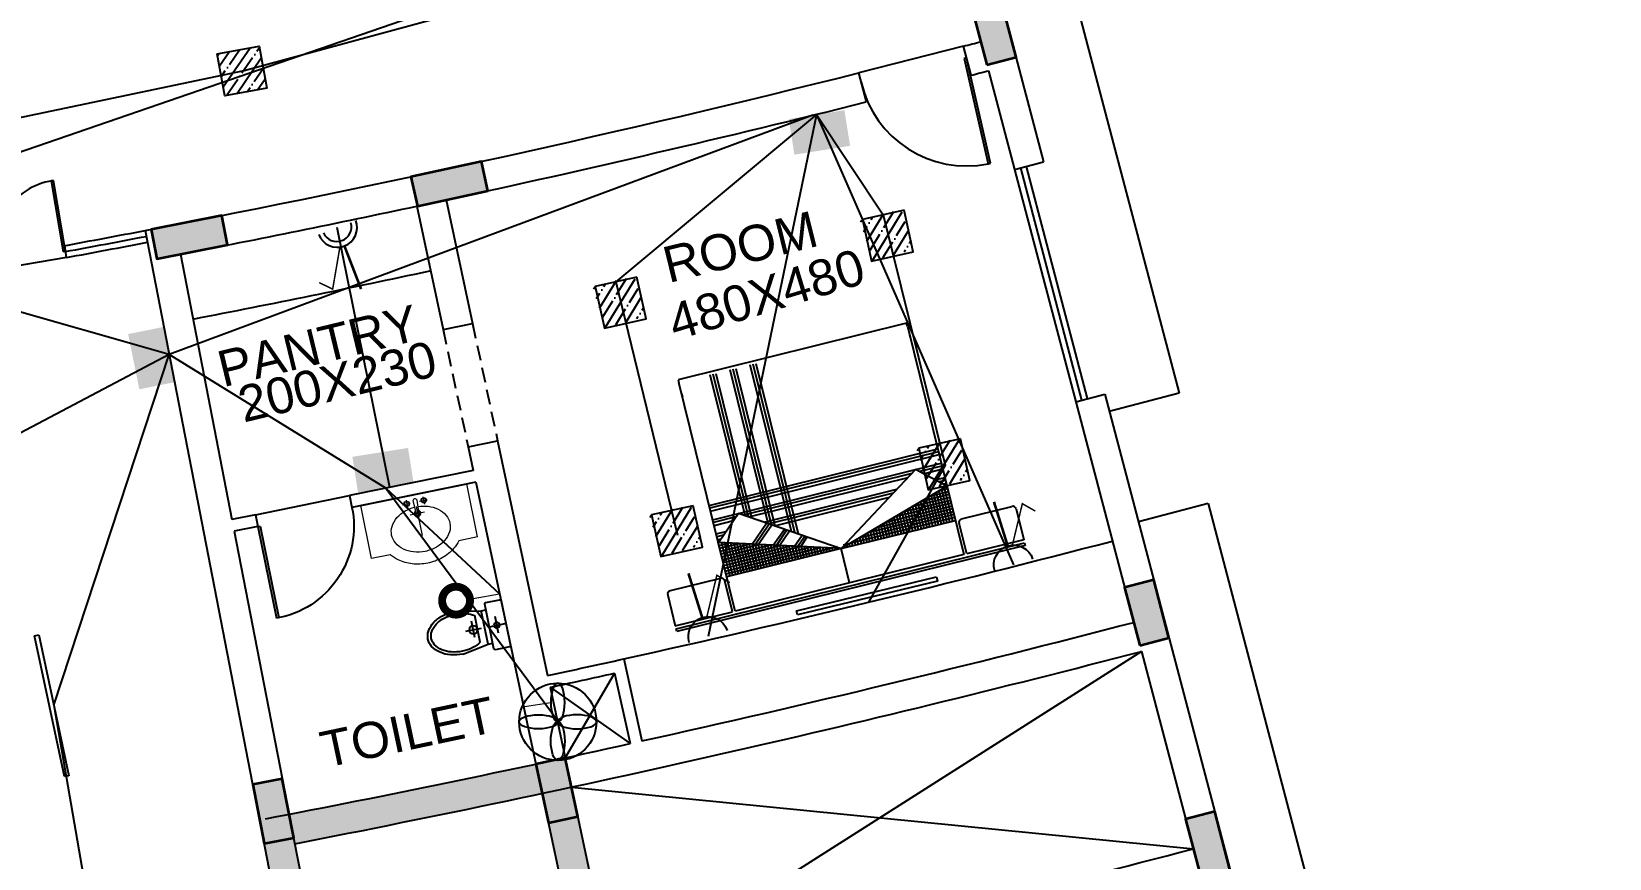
# Model space of a CAD drawing. Header units: inches. Extents: x -221585 to 401252, y -284294 to 332380.
# Drawn here: x 147030 to 148344, y 40194 to 40882 of the extents above; entities that cross this region are included whole.
import ezdxf

# ---------------------------------------------------------------- set-up
doc = ezdxf.new("R2010")
doc.units = ezdxf.units.IN
doc.header["$MEASUREMENT"] = 0
doc.linetypes.add('HIDDEN2', pattern=[0.1875, 0.125, -0.0625])
for name, color, linetype in [('A-FUR', 252, 'Continuous'), ('E-LIGHT', 7, 'Continuous'), ('LINE2', 2, 'Continuous'), ('Power', 7, 'Continuous'), ('UPS', 7, 'Continuous')]:
    doc.layers.add(name, color=color, linetype=linetype)
for name, color, linetype, lineweight in [('column fa 25', 3, 'Continuous', 35), ('FURN', 56, 'Continuous', 0), ('PIE', 7, 'Continuous', 15), ('text', 72, 'HIDDEN2', 5)]:
    doc.layers.add(name, color=color, linetype=linetype, lineweight=lineweight)
doc.styles.add('DIM', font='arial.ttf')

# ---------------------------------------------------------------- blocks, each defined once
blk = doc.blocks.new('RYTRTRTRTRT')
at = {"color": 1}
for p, q in [((42.51784281896418, 61.1534602869689), (42.51784281896418, 61.75346028696891)), ((42.51784281896418, 61.75346028696891), (42.53784281896421, 61.75346028696891)), ((42.53784281896421, 61.75346028696891), (42.53784281896421, 61.1534602869689)), ((43.71784281896418, 61.75346028696891), (43.6978428189642, 61.75346028696891)), ((43.6978428189642, 61.75346028696891), (43.6978428189642, 61.1534602869689)), ((43.71784281896418, 61.1534602869689), (43.71784281896418, 61.75346028696891)), ((42.51784281896418, 61.1534602869689), (42.53784281896421, 61.1534602869689)), ((42.51784281896418, 61.10346028696891), (43.11784281896421, 61.10346028696891)), ((43.71784281896418, 61.10346028696891), (43.11784281896421, 61.10346028696891)), ((43.71784281896418, 61.1534602869689), (43.6978428189642, 61.1534602869689))]:
    blk.add_line(p, q, dxfattribs=at)
for centre, start, end in [((42.5278428189642, 61.16337695363558), 359.037068388323, 90.00000000000027), ((43.70784281896417, 61.16337695363558), 90, 180.9629316116769)]:
    blk.add_arc(centre, 0.5900833333333324, start, end, dxfattribs=at)
blk = doc.blocks.new('TRTH')
at = {"color": 1, "ltscale": 8}
for p, q in [((-589.8393136805753, -68.75925391937484), (-589.8393136805753, -67.97951037179017)), ((-589.8193136805753, -68.75925391937484), (-589.8193136805753, -67.97925391937488)), ((-589.8393136805753, -68.75925391937484), (-589.8193136805753, -68.75925391937484)), ((-589.8393136805753, -68.85925391937485), (-589.0393136805752, -68.85925391937485))]:
    blk.add_line(p, q, dxfattribs=at)
blk.add_arc((-589.8193136805753, -68.75925391937484), 0.7799999999999728, 0, 91.4692835813525, dxfattribs=at)
blk = doc.blocks.new('GA')
at = {"color": 1, "ltscale": 10}
for p, q in [((379732.06944426, 13643.77598030166), (379730.06944426, 13643.77598030166)), ((379730.06944426, 13643.77598030166), (379730.06944426, 13553.77598030166)), ((379732.06944426, 13553.77598030166), (379732.06944426, 13643.77598030166)), ((379730.06944426, 13553.77598030166), (379732.06944426, 13553.77598030166))]:
    blk.add_line(p, q, dxfattribs=at)
blk.add_arc((379730.06944426, 13553.77598030166), 90, 0, 88.72665563859242, dxfattribs=at)
blk = doc.blocks.new('SH')
at = {"color": 1, "ltscale": 10}
blk.add_line((379669.2175580565, 13678.64560491456), (379759.1954507332, 13680.7284103059), dxfattribs=at)
at = {"color": 1}
blk.add_blockref('GA', (-61.02074654633179, 134.8682173910201), dxfattribs=at)
blk = doc.blocks.new('A$C17E836C2')
for p, q in [((2.525000054928018, 2.074999972867189), (0.5250000549280172, 2.074999972867189)), ((0.5250000549280172, 2.074999972867189), (0.5250000549280172, 2.049999972867189)), ((0.5250000549280172, 0.0499999728671892), (0.5250000549280172, 2.049999972867189)), ((0.8000000549280175, 0.8177419083510606), (0.8000000549280175, 2.04999997286719)), ((0.8250000549280168, 0.8016128760929959), (0.8250000549280168, 2.04999997286719)), ((0.8500000549280173, 2.04999997286719), (0.8500000549280173, 0.7854838438349319)), ((0.9750000549280172, 0.7048386825446089), (0.9750000549280172, 2.049999972867189)), ((1.000000054928017, 0.6887096502865448), (1.000000054928017, 2.049999972867189)), ((1.025000054928018, 2.049999972867189), (1.025000054928018, 0.6725806180284799)), ((1.150000054928017, 0.591935456738158), (1.150000054928017, 2.049999972867189)), ((1.175000054928015, 0.5758064244800929), (1.175000054928015, 2.049999972867189)), ((1.200000054928015, 2.049999972867189), (1.200000054928015, 0.559677392222028)), ((2.525000054928018, 2.049999972867189), (2.525000054928018, 2.074999972867189)), ((2.525000054928018, 2.049999972867189), (2.525000054928018, 0.0499999728671892)), ((0.5250000549280172, 1.949999972867189), (0.5250000549280172, 1.924999972867189)), ((2.525000054928018, 1.974999972867188), (2.525000054928018, 1.949999972867189)), ((0.5250000549280172, 0.9749999728671896), (2.525000054928018, 0.9749999728671896)), ((2.525000054928018, 0.9499999728671896), (0.5250000549280172, 0.9499999728671896)), ((0.5250000549280172, 0.9249999728671898), (2.525000054928018, 0.9249999728671898)), ((0.5250000549280172, 0.8499999728671896), (2.525000054928018, 0.8499999728671896)), ((0.5250000549280172, 0.6499999728671897), (0.7500000549280168, 0.8499999728671896)), ((0.7218750549280168, 0.8249999728671895), (0.5250000549280172, 0.8249999728671895)), ((0.7500000549280168, 0.8499999728671896), (1.525000054928015, 0.3499999728671899)), ((2.261250054928018, 0.8249999728671895), (0.7887500549280171, 0.8249999728671895)), ((2.300000054928016, 0.8499999728671896), (1.525000054928018, 0.3499999728671899)), ((2.525000054928018, 0.6499999728671897), (2.300000054928016, 0.8499999728671896)), ((2.525000054928018, 0.8249999728671895), (2.328125054928016, 0.8249999728671895)), ((0.5250000549280172, 0.79999997286719), (0.6937500549280174, 0.79999997286719)), ((0.5250000549280172, 0.79999997286719), (0.6937500549280174, 0.79999997286719)), ((0.5250000549280172, 0.7249999728671899), (0.6093750549280177, 0.7249999728671899)), ((0.5812500549280176, 0.6999999728671904), (0.5250000549280172, 0.6999999728671896)), ((0.5250000549280172, 0.67499997286719), (0.5531250549280174, 0.67499997286719)), ((0.7995934266313185, 0.5676219613561992), (0.9628099179980758, 0.7127032870155398)), ((0.8243518453914511, 0.5601944357281595), (0.9819976925371792, 0.7003240776354736)), ((0.8275000549280163, 0.79999997286719), (2.222500054928016, 0.79999997286719)), ((0.8275000549280163, 0.79999997286719), (2.222500054928016, 0.79999997286719)), ((0.8491102641515855, 0.5527669101001198), (1.001185467076282, 0.6879448682554063)), ((0.9437500549280172, 0.7249999728671899), (2.106250054928015, 0.7249999728671899)), ((2.067500054928015, 0.6999999728671896), (0.9825000549280168, 0.6999999728671896)), ((1.021250054928017, 0.67499997286719), (2.028750054928018, 0.67499997286719)), ((2.356250054928016, 0.79999997286719), (2.525000054928018, 0.79999997286719)), ((2.356250054928016, 0.79999997286719), (2.525000054928018, 0.79999997286719)), ((2.440625054928016, 0.7249999728671899), (2.525000054928018, 0.7249999728671899)), ((2.525000054928018, 0.6999999728671896), (2.468750054928015, 0.6999999728671896)), ((2.496875054928016, 0.67499997286719), (2.525000054928018, 0.67499997286719)), ((1.525000054928018, 0.3499999728671899), (0.5250000549280172, 0.6499999728671897)), ((0.5250000549280172, 0.6249999728671904), (0.6083333882613502, 0.6249999728671904)), ((0.5250000549280172, 0.5999999728671899), (0.6916667215946842, 0.5999999728671899)), ((0.5250000549280172, 0.5749999728671896), (0.7750000549280172, 0.5749999728671896)), ((0.5250000549280172, 0.54999997286719), (0.85833338826135, 0.54999997286719)), ((0.5500000549280168, 0.6424999728671894), (0.5500000549280168, 0.3499999728671899)), ((0.5750000549280171, 0.6349999728671899), (0.5750000549280171, 0.3499999728671899)), ((0.6000000549280174, 0.62749997286719), (0.6000000549280174, 0.3499999728671899)), ((0.6250000549280177, 0.6199999728671896), (0.6250000549280177, 0.3499999728671899)), ((0.6500000549280172, 0.6124999728671892), (0.6500000549280172, 0.3499999728671899)), ((0.6750000549280168, 0.6049999728671898), (0.6750000549280168, 0.3499999728671899)), ((0.7000000549280171, 0.5974999728671895), (0.7000000549280171, 0.3499999728671899)), ((0.7250000549280174, 0.5899999728671901), (0.7250000549280174, 0.3499999728671899)), ((0.7500000549280168, 0.5824999728671898), (0.7500000549280168, 0.3499999728671899)), ((0.7750000549280172, 0.5749999728671896), (0.7750000549280172, 0.3499999728671899)), ((0.8000000549280166, 0.5674999728671895), (0.8000000549280166, 0.3499999728671899)), ((0.8250000549280168, 0.5599999728671899), (0.8250000549280168, 0.3499999728671899)), ((0.8500000549280173, 0.5524999728671895), (0.8500000549280173, 0.3499999728671899)), ((0.8750000549280175, 0.5449999728671902), (0.8750000549280175, 0.3499999728671899)), ((0.9000000549280169, 0.5374999728671899), (0.9000000549280169, 0.3499999728671899)), ((0.972902357952254, 0.5156292819599191), (1.0971243397718, 0.6260488213550719)), ((0.9976607767123876, 0.5082017563318786), (1.116312114310904, 0.6136696119750047)), ((1.022419195472521, 0.500774230703839), (1.135499888850008, 0.6012904025949384)), ((1.146211289273189, 0.4636366025636384), (1.231438761545526, 0.5393943556946043)), ((1.525000054928018, 0.3499999728671899), (2.525000054928018, 0.6499999728671897)), ((2.150000054928018, 0.5374999728671899), (2.150000054928018, 0.3499999728671899)), ((2.175000054928015, 0.5449999728671902), (2.175000054928015, 0.3499999728671899)), ((2.525000054928018, 0.54999997286719), (2.191666721594684, 0.54999997286719)), ((2.200000054928016, 0.5524999728671895), (2.200000054928016, 0.3499999728671899)), ((2.225000054928016, 0.5599999728671899), (2.225000054928016, 0.3499999728671899)), ((2.250000054928016, 0.5674999728671895), (2.250000054928016, 0.3499999728671899)), ((2.525000054928018, 0.5749999728671896), (2.275000054928018, 0.5749999728671896)), ((2.275000054928018, 0.5749999728671896), (2.275000054928018, 0.3499999728671899)), ((2.300000054928016, 0.5824999728671898), (2.300000054928016, 0.3499999728671899)), ((2.325000054928016, 0.5899999728671901), (2.325000054928016, 0.3499999728671899)), ((2.350000054928016, 0.5974999728671895), (2.350000054928016, 0.3499999728671899)), ((2.525000054928018, 0.5999999728671899), (2.35833338826135, 0.5999999728671899)), ((2.375000054928016, 0.6049999728671898), (2.375000054928016, 0.3499999728671899)), ((2.400000054928018, 0.6124999728671892), (2.400000054928018, 0.3499999728671899)), ((2.425000054928016, 0.6199999728671896), (2.425000054928016, 0.3499999728671899)), ((2.525000054928018, 0.6249999728671904), (2.441666721594684, 0.6249999728671904)), ((2.450000054928016, 0.62749997286719), (2.450000054928016, 0.3499999728671899)), ((2.475000054928016, 0.6349999728671899), (2.475000054928016, 0.3499999728671899)), ((2.500000054928016, 0.6424999728671894), (2.500000054928016, 0.3499999728671899)), ((0.5250000549280172, 0.5249999728671897), (0.941666721594684, 0.5249999728671897)), ((0.5250000549280172, 0.4999999728671904), (1.025000054928017, 0.4999999728671904)), ((0.5250000549280172, 0.47499997286719), (1.10833338826135, 0.47499997286719)), ((0.5250000549280172, 0.4499999728671896), (1.191666721594684, 0.4499999728671896)), ((0.5250000549280172, 0.4249999728671902), (1.275000054928018, 0.4249999728671902)), ((0.9250000549280166, 0.5299999728671896), (0.9250000549280166, 0.3499999728671899)), ((0.9500000549280168, 0.5224999728671893), (0.9500000549280168, 0.3499999728671899)), ((0.9750000549280172, 0.5149999728671899), (0.9750000549280172, 0.3499999728671899)), ((1.000000054928017, 0.5074999728671897), (1.000000054928017, 0.3499999728671899)), ((1.025000054928017, 0.4999999728671904), (1.025000054928017, 0.3499999728671899)), ((1.050000054928015, 0.4924999728671901), (1.050000054928015, 0.3499999728671899)), ((1.075000054928015, 0.4849999728671898), (1.075000054928015, 0.3499999728671899)), ((1.100000054928017, 0.4774999728671895), (1.100000054928017, 0.3499999728671899)), ((1.125000054928017, 0.4699999728671901), (1.125000054928017, 0.3499999728671899)), ((1.150000054928017, 0.4624999728671897), (1.150000054928017, 0.3499999728671899)), ((1.170969708033323, 0.4562090769355979), (1.250626536084629, 0.527015146314537)), ((1.175000054928015, 0.4549999728671903), (1.175000054928015, 0.3499999728671899)), ((1.195728126793456, 0.4487815513075583), (1.269814310623732, 0.5146359369344699)), ((1.200000054928015, 0.44749997286719), (1.200000054928015, 0.3499999728671899)), ((1.225000054928017, 0.4399999728671899), (1.225000054928017, 0.3499999728671899)), ((1.250000054928017, 0.4324999728671896), (1.250000054928017, 0.3499999728671899)), ((1.275000054928018, 0.4249999728671902), (1.275000054928018, 0.3499999728671899)), ((1.300000054928015, 0.4174999728671899), (1.300000054928015, 0.3499999728671899)), ((1.325000054928015, 0.4099999728671905), (1.325000054928015, 0.3499999728671899)), ((1.350000054928016, 0.4024999728671901), (1.350000054928016, 0.3499999728671899)), ((1.700000054928015, 0.4024999728671901), (1.700000054928015, 0.3499999728671899)), ((1.725000054928016, 0.4099999728671905), (1.725000054928016, 0.3499999728671899)), ((1.750000054928016, 0.4174999728671899), (1.750000054928016, 0.3499999728671899)), ((2.525000054928018, 0.4249999728671902), (1.775000054928015, 0.4249999728671902)), ((1.775000054928015, 0.4249999728671902), (1.775000054928018, 0.3499999728671899)), ((1.800000054928015, 0.4324999728671896), (1.800000054928015, 0.3499999728671899)), ((1.825000054928015, 0.4399999728671899), (1.825000054928015, 0.3499999728671899)), ((1.850000054928016, 0.44749997286719), (1.850000054928016, 0.3499999728671899)), ((2.525000054928018, 0.4499999728671896), (1.85833338826135, 0.4499999728671896)), ((1.875000054928016, 0.4549999728671903), (1.875000054928016, 0.3499999728671899)), ((1.900000054928018, 0.4624999728671897), (1.900000054928018, 0.3499999728671899)), ((1.925000054928015, 0.4699999728671901), (1.925000054928015, 0.3499999728671899)), ((2.525000054928018, 0.47499997286719), (1.941666721594684, 0.47499997286719)), ((1.950000054928015, 0.4774999728671895), (1.950000054928015, 0.3499999728671899)), ((1.975000054928016, 0.4849999728671898), (1.975000054928016, 0.3499999728671899)), ((2.000000054928016, 0.4924999728671901), (2.000000054928016, 0.3499999728671899)), ((2.525000054928018, 0.4999999728671904), (2.025000054928018, 0.4999999728671904)), ((2.025000054928018, 0.4999999728671904), (2.025000054928018, 0.3499999728671899)), ((2.050000054928015, 0.5074999728671897), (2.050000054928015, 0.3499999728671899)), ((2.075000054928015, 0.5149999728671899), (2.075000054928015, 0.3499999728671899)), ((2.100000054928016, 0.5224999728671893), (2.100000054928016, 0.3499999728671899)), ((2.525000054928018, 0.5249999728671897), (2.10833338826135, 0.5249999728671897)), ((2.125000054928016, 0.5299999728671896), (2.125000054928016, 0.3499999728671899)), ((5.49280177e-08, 0.3199999728671905), (5.49280177e-08, 0.0499999728671892)), ((0.4700000549280176, 0.3499999728671899), (0.0300000549280171, 0.3499999728671899)), ((0.5000000549280177, 0.0499999728671892), (0.5000000549280177, 0.3199999728671905)), ((0.5250000549280172, 0.3999999728671897), (1.35833338826135, 0.3999999728671897)), ((0.5250000549280172, 0.3749999728671902), (1.500000054928016, 0.3749999728671902)), ((1.525000054928015, 0.3499999728671899), (0.5250000549280172, 0.3499999728671899)), ((1.375000054928017, 0.3949999728671898), (1.375000054928017, 0.3499999728671899)), ((1.400000054928015, 0.3874999728671895), (1.400000054928015, 0.3499999728671899)), ((1.425000054928015, 0.3799999728671901), (1.425000054928015, 0.3499999728671899)), ((1.450000054928015, 0.3724999728671898), (1.450000054928015, 0.3499999728671899)), ((1.49282915191506, 0.3596512437710766), (1.500067605092975, 0.3660854243736678)), ((1.517587570675194, 0.352223718143037), (1.519255379632078, 0.3537062149936005)), ((1.525000054928018, 0.3499999728671899), (2.525000054928018, 0.3499999728671899)), ((1.525000054928018, 0.0499999728671892), (1.525000054928018, 0.3499999728671899)), ((2.525000054928018, 0.3749999728671902), (1.550000054928015, 0.3749999728671902)), ((1.600000054928016, 0.3724999728671898), (1.600000054928016, 0.3499999728671899)), ((1.625000054928016, 0.3799999728671901), (1.625000054928016, 0.3499999728671899)), ((1.650000054928018, 0.3874999728671895), (1.650000054928018, 0.3499999728671899)), ((1.675000054928015, 0.3949999728671898), (1.675000054928015, 0.3499999728671899)), ((2.525000054928018, 0.3999999728671897), (1.691666721594684, 0.3999999728671897)), ((2.550000054928016, 0.0499999728671892), (2.550000054928016, 0.3199999728671905)), ((2.580000054928015, 0.3499999728671899), (3.020000054928017, 0.3499999728671899)), ((3.050000054928016, 0.3199999728671905), (3.050000054928016, 0.0499999728671892)), ((5.49280177e-08, 0.0499999728671892), (0.5000000549280177, 0.0499999728671892)), ((5.49280177e-08, 0.0249999728671897), (3.050000054928016, 0.0249999728671897)), ((5.49280177e-08, -2.71328098e-08), (5.49280177e-08, 0.0249999728671897)), ((2.525000054928018, 0.0499999728671892), (0.5250000549280172, 0.0499999728671892)), ((3.050000054928016, 0.0499999728671892), (2.550000054928016, 0.0499999728671892)), ((3.050000054928016, 0.0249999728671897), (3.050000054928016, -2.71328098e-08)), ((3.050000054928016, -2.71328098e-08), (5.49280177e-08, -2.71328098e-08))]:
    blk.add_line(p, q)
for centre, start, end in [((0.0300000549280171, 0.3199999728671905), 90, 180), ((0.4700000549280176, 0.3199999728671905), 0, 90), ((2.580000054928016, 0.3199999728671905), 90.00000000000004, 180), ((3.020000054928017, 0.3199999728671905), 0, 90)]:
    blk.add_arc(centre, 0.03, start, end)
blk = doc.blocks.new('WC-B1')
at = {"layer": 'LINE2', "color": 0, "ltscale": 0.02}
for p, q in [((-0.397079491263753, 0.1794410837325699), (-0.1750834904582916, 0.1402971991813899)), ((-0.1750834904582916, 0.1402971991813899), (-0.1750834904582916, -0.1446811680377493)), ((-0.1347205864226453, 0.1889725357505369), (-0.1347205864226453, -0.1933565046068963)), ((-0.0048347118869287, 0.1996225357505352), (-0.1240705864227038, 0.1996225357505352)), ((0.0058152881130127, -0.1933565046069816), (0.0058152881130127, 0.1889725357505369)), ((-0.2356278465121022, 0.1118069695489794), (-0.2356278465121022, -0.1161909384053672)), ((-0.397079491263753, -0.1838250525892135), (-0.1750834904582916, -0.1446811680377493)), ((-0.1240705864227038, -0.2040065046068946), (-0.0048347118869287, -0.2040065046069799))]:
    blk.add_line(p, q, dxfattribs=at)
at = {"layer": 'LINE2', "color": 0}
for p, q in [((-0.1750834904582916, 0.1402971991813899), (-0.1347205864226453, 0.1402971991813899)), ((-0.2713942318347335, 0.0648533599364214), (-0.2713942318347335, -0.0755935752061987)), ((-0.1345353762458217, 0), (0, 0)), ((-0.0708810312456763, 0.0670453443646295), (-0.0708810312456763, -0.0734015907779622)), ((-0.335048576834879, -0.0021919844282081), (-0.2005132005890573, -0.0021919844282081)), ((-0.1750834904582916, -0.1446811680377493), (-0.1347205864226453, -0.1446811680377493))]:
    blk.add_line(p, q, dxfattribs=at)
at = {"layer": 'LINE2', "color": 0, "ltscale": 0.02}
blk.add_lwpolyline([(-0.3970794626550287, -0.1596073101674733, 0.0680142051726916), (-0.303989464682104, -0.14688557584509, 0.0753354550649287), (-0.2356278465121022, -0.1161909384053672, 0.1070858103720324)], format="xyb", dxfattribs=at)
at = {"layer": 'LINE2', "color": 0}
blk.add_circle((-0.2713942318347335, -0.0021919844282081), 0.0342181163962987, dxfattribs=at)
at = {"layer": 'LINE2', "color": 0, "ltscale": 0.02}
blk.add_circle((-0.0708810312456763, 0), 0.0239466213862701, dxfattribs=at)
for centre, radius, start, end in [((-0.4247331676554041, -0.1017809503930493), 0.2773353267845238, 106.0009450080911, 124.6951535312713), ((-0.4230685023067054, -0.0984155860979854), 0.2500872498398755, 105.5637382143799, 123.9174305369876), ((-0.3970794626552561, -0.1982148776830002), 0.3776559614155782, 89.99999999996746, 106.0009450080231), ((-0.3970794626552561, -0.191725825483104), 0.3469491667941817, 89.99999999996746, 105.5637382143258), ((-0.397079462654915, -0.191725825483104), 0.346949166794183, 74.43626178567415, 90.00000000003256), ((-0.371090423003352, -0.0984155860979854), 0.2500872498398363, 57.20319978272723, 74.43626178564061), ((-0.1240705864227038, 0.1889725357505369), 0.01065, 90, 179.9999999999788), ((-0.0048347118869287, 0.1889725357505369), 0.01065, 0, 90), ((-0.5314355851180608, -0.0021919844282934), 0.1280027537695292, 149.1075591623081, 180), ((-0.466981702558428, -0.040755288867075), 0.2031122167303641, 124.6951535311918, 149.1075591622598), ((-0.5231637811583596, -0.0021919844282934), 0.1080205249040812, 148.3665189498175, 180), ((-0.4627438062439069, -0.0394112879350246), 0.1789842474825947, 123.9174305369785, 148.3665189498292), ((-0.5314355851180608, -0.0021919844282934), 0.1280027537695369, 180, 210.8924408376919), ((-0.466981702558428, 0.0363713200109146), 0.2031122167303424, 210.8924408377402, 235.3048464688081), ((-0.5231637811583596, -0.0021919844282934), 0.1080205249040989, 180, 211.6334810501825), ((-0.4627438062439069, 0.0350273190788926), 0.1789842474826144, 211.6334810501708, 236.0825694630214), ((-0.4247331676554041, 0.0973969815366616), 0.2773353267845231, 235.3048464687287, 253.9990549919088), ((-0.4230685023067054, 0.094031617241825), 0.2500872498398702, 236.0825694630124, 254.43626178562), ((-0.3970794626552561, 0.1938309088263565), 0.3776559614155729, 253.9990549919769, 270.0000000000326), ((-0.3970794626552561, 0.1873418566264604), 0.346949166794183, 254.4362617856742, 270.0000000000326), ((-0.1240705864227038, -0.1933565046068963), 0.01065, 179.9999999999804, 269.9999999999609), ((-0.0048347118869287, -0.1933565046069816), 0.01065, 269.9999999999739, 0)]:
    blk.add_arc(centre, radius, start, end, dxfattribs=at)
blk = doc.blocks.new('RHTHJTR')
at = {"layer": 'FURN'}
for p, q in [((153291.9291068509, 120162.5852409964), (153291.9291068509, 120207.5852377284)), ((153326.1938413029, 120201.2514890602), (153332.4938408456, 120201.2514890602)), ((153329.7291040985, 120204.4852379534), (153329.7291040985, 120198.1852384108)), ((153340.6281891238, 120201.2514890602), (153346.9281886663, 120201.2514890602)), ((153344.1291030526, 120204.4852379534), (153344.1291030526, 120198.1852384108)), ((153381.9291003073, 120162.5852409964), (153381.9291003073, 120207.5852377284)), ((153330.6291040333, 120191.8852388683), (153342.7791031505, 120191.8852388683)), ((153336.9291035757, 120197.7352384438), (153336.9291035757, 120172.9852402411)), ((153307.8117605706, 120162.5852409964), (153291.929106844, 120162.5852409964)), ((153381.9291003073, 120162.5852409964), (153366.0464465806, 120162.5852409964))]:
    blk.add_line(p, q, dxfattribs=at)
blk.add_lwpolyline([(153335.1244469831, 120202.755881317), (153335.5866628279, 120192.6953357498, 0.8993600647135428), (153338.271544357, 120192.6953357616), (153338.7337601678, 120202.7558813183, 0.708919732404312)], format="xyb", close=True, dxfattribs=at)
for points in [[(153338.5012069977, 120197.2469652158, -0.0645067260008683), (153346.6722356292, 120195.7810477727, -0.0866712024776785), (153354.4299951393, 120191.7495570434, -0.1057965826767329), (153359.9141081587, 120185.3409225656, -0.1248951338039246), (153361.6791017779, 120178.385239849, -0.1248951338039243), (153359.9141081587, 120171.4295571322, -0.1057965826767333), (153354.4299951393, 120165.0209226552, -0.0866712024776783), (153346.6722356292, 120160.9894319255, -0.0767377976404223), (153336.9291035757, 120159.4852412215, -0.0767377976404222), (153327.1859715218, 120160.9894319255, -0.0866712024776778), (153319.4282120122, 120165.0209226552, -0.1057965826767331), (153313.9440989928, 120171.4295571322, -0.1248951338039243), (153312.1791053733, 120178.385239849, -0.1248951338039243), (153313.9440989928, 120185.3409225656, -0.1057965826767327), (153319.4282120122, 120191.7495570434, -0.0866712024776784), (153327.1859715218, 120195.7810477727, -0.0645067261288001), (153335.3570001698, 120197.2469652158, -0.0767377976404224)], [(153366.0464465806, 120162.5852409964, -0.0651083060522024), (153360.4991307318, 120157.0732450929, -0.0866712024775486), (153349.6880489549, 120151.4550281446, -0.0767377976403452), (153336.9291035757, 120149.4852419468, -0.0767377976404309), (153324.1701581964, 120151.4550281446, -0.0866712024779194), (153313.3590764195, 120157.0732450929, -0.0651083060522094), (153307.8117605706, 120162.5852409964, -0.0651083060522094)]]:
    blk.add_lwpolyline(points, format="xyb", dxfattribs=at)
for centre, radius in [((153329.7291040985, 120201.335238182), 2.249999836593633), ((153329.7291040985, 120201.335238182), 1.799999869274907), ((153344.1291030526, 120201.335238182), 2.249999836593633), ((153344.1291030526, 120201.335238182), 1.799999869274907)]:
    blk.add_circle(centre, radius, dxfattribs=at)
for radius, start, end in [(2.69999980391236, 121.8659284396008, 58.13407090692311), (1.799999869274907, 139.2152139292716, 40.78478462461086)]:
    blk.add_arc((153336.9291035757, 120191.8852388683), radius, start, end, dxfattribs=at)
blk = doc.blocks.new('FGR')
at = {"color": 4, "ltscale": 10}
blk.add_line((153291.9291068509, 120207.5852377284), (153381.9291003073, 120207.5852377284), dxfattribs=at)
at = {"color": 4}
blk.add_blockref('RHTHJTR', (0, 0), dxfattribs=at)
blk = doc.blocks.new('ddfe')
at = {"layer": 'column fa 25', "ltscale": 10}
h = blk.add_hatch(color=3, dxfattribs=at)
h.set_gradient(color1=(141, 141, 141), color2=(145, 145, 145), one_color=1, tint=0.5699999928474426, name='CYLINDER')
h.paths.add_polyline_path([(177039.0371168449, 119902.3598854549), (177064.0371168449, 119902.3598854549), (177064.0371168449, 119962.3598854549), (177039.0371168449, 119962.3598854549)])
at = {"layer": 'column fa 25', "color": 2, "ltscale": 10}
blk.add_lwpolyline([(177039.0371168449, 119902.3598854549), (177064.0371168449, 119902.3598854549), (177064.0371168449, 119962.3598854549), (177039.0371168449, 119962.3598854549)], close=True, dxfattribs=at)
blk = doc.blocks.new('ad')
at = {"layer": 'column fa 25', "ltscale": 10}
h = blk.add_hatch(color=3, dxfattribs=at)
h.set_gradient(color1=(141, 141, 141), color2=(145, 145, 145), one_color=1, tint=0.5699999928474426, name='CYLINDER')
h.paths.add_polyline_path([(177442.8026615202, 119905.9636786617), (177467.8026615202, 119905.9636786617), (177467.8026615202, 119955.9636786617), (177442.8026615202, 119955.9636786617)])
blk.add_lwpolyline([(177442.8026615202, 119905.9636786617), (177467.8026615202, 119905.9636786617), (177467.8026615202, 119955.9636786617), (177442.8026615202, 119955.9636786617)], close=True, dxfattribs=at)
blk = doc.blocks.new('ups 6A')
at = {"layer": 'E-LIGHT', "color": 4}
for points, const_width in [([(5905666.90733631, -1658491.29132338), (5905670.432272505, -1658287.273733335)], 11.6598879432769), ([(5905691.572916924, -1658285.996564608), (5905784.783065259, -1658448.193089021), (5905830.504911125, -1658400.793303147)], 6.642188769785338)]:
    blk.add_lwpolyline(points, dxfattribs=dict(at, const_width=const_width))
blk.add_arc((5905671.942959446, -1658199.837623316), 87.44915957457678, 179.0101643971296, 359.0101643971296, dxfattribs=at)
blk = doc.blocks.new('16A')
at = {"layer": 'E-LIGHT', "color": 1}
for points, const_width in [([(5916857.366714802, -1642747.975338838), (5916860.891650997, -1642951.992928883)], 11.65988794327691), ([(5916882.032295416, -1642953.270097609), (5916975.242443752, -1642791.073573196), (5917020.964289616, -1642838.47335907)], 6.642188769785341)]:
    blk.add_lwpolyline(points, dxfattribs=dict(at, const_width=const_width))
for centre, radius, start, end in [((5916862.402337939, -1643039.429038902), 87.44915957457684, 0.9898356028704102, 180.9898356028704), ((5916863.32023774, -1643042.72878111), 64.56889370226126, 4.272535480229126, 175.7578829961993)]:
    blk.add_arc(centre, radius, start, end, dxfattribs=at)

msp = doc.modelspace()

# ---------------------------------------------------------------- hatches: boundary and pattern name
at = {"ltscale": 10}
h = msp.add_hatch(dxfattribs=at)
h.set_pattern_fill('ANSI35', color=1, scale=50, angle=10.47613211229645)
h.set_pattern_definition([(55.47613211229646, (27714.25708831348, -166393.6026606805), (-10.29862709311116, 7.084368708433852), []), (55.47613211229646, (27722.94858619966, -166391.9955314909), (-10.29862709311116, 7.084368708433852), [15.62499999999999, -3.124999999999997, 0, -3.124999999999997])])
h.paths.add_polyline_path([(147226.2673003984, 40835.00792885632), (147219.8124805216, 40869.91617000877), (147184.9042393691, 40863.46135013193), (147191.3590592459, 40828.55310897947)])
h = msp.add_hatch(dxfattribs=at)
h.set_pattern_fill('ANSI35', color=1, scale=49.99999999999999, angle=13.47183728243381)
h.set_pattern_definition([(58.47183728243382, (38146.64451197539, -172812.4245982934), (-10.6547904565263, 6.536470020394503), []), (58.47183728243382, (38155.24014219942, -172810.3654380788), (-10.6547904565263, 6.536470020394503), [15.625, -3.125, 0, -3.125])])
h.paths.add_polyline_path([(147730.8505082231, 40690.65718439336), (147720.445904814, 40724.59822485911), (147754.3869452797, 40735.00282826827), (147764.7915486889, 40701.06178780254)])
h = msp.add_hatch(dxfattribs=at)
h.set_pattern_fill('ANSI35', color=1, scale=49.99999999999999, angle=13.47183728243381)
h.set_pattern_definition([(58.47183728243382, (37924.14671355467, -172868.1003751527), (-10.6547904565263, 6.536470020394503), []), (58.47183728243382, (37932.7423437787, -172866.041214938), (-10.6547904565263, 6.536470020394503), [15.625, -3.125, 0, -3.125])])
h.paths.add_polyline_path([(147508.3527098024, 40634.98140753408), (147497.9481063933, 40668.92244799983), (147531.889146859, 40679.32705140899), (147542.2937502682, 40645.38601094326)])
h = msp.add_hatch(dxfattribs=at)
h.set_pattern_fill('ANSI35', color=1, scale=49.99999999999999, angle=13.47183728243381)
h.set_pattern_definition([(58.47183728243382, (38193.65303359744, -173002.7038638358), (-10.6547904565263, 6.536470020394503), []), (58.47183728243382, (38202.24866382147, -173000.6447036212), (-10.6547904565263, 6.536470020394503), [15.625, -3.125, 0, -3.125])])
h.paths.add_polyline_path([(147777.8590298452, 40500.37791885096), (147767.454426436, 40534.31895931671), (147801.3954669017, 40544.72356272587), (147811.8000703109, 40510.78252226015)])
h = msp.add_hatch(dxfattribs=at)
h.set_pattern_fill('ANSI35', color=1, scale=49.99999999999999, angle=13.47183728243381)
h.set_pattern_definition([(58.47183728243382, (37971.15523517672, -173058.3796406951), (-10.6547904565263, 6.536470020394503), []), (58.47183728243382, (37979.75086540075, -173056.3204804804), (-10.6547904565263, 6.536470020394503), [15.625, -3.125, 0, -3.125])])
h.paths.add_polyline_path([(147555.3612314244, 40444.70214199168), (147544.9566280153, 40478.64318245743), (147578.897668481, 40489.04778586659), (147589.3022718902, 40455.10674540087)])
h = msp.add_hatch(color=4, dxfattribs=at)
h.dxf.hatch_style = 1
edge = h.paths.add_edge_path()
edge.add_arc((145032.0849758849, 51627.1365940416), 11609.56133495549, 280.8636872177116, 282.1450745336707, ccw=False)
edge.add_line((147220.1745445944, 40225.63763866745), (147231.5956496785, 40166.73458645766))
edge.add_arc((141853.4819936999, 68074.48168556427), 28421.23246174097, 280.9077770543814, 280.9581758149061)
edge.add_line((147256.1418986729, 40171.47610201623), (147249.4795977384, 40205.83616235171))
edge.add_arc((145086.829988477, 51358.16153155055), 11360.07986208351, 280.97453807958, 282.0342236718171)
edge.add_line((147455.3602527207, 40247.73944864672), (147490.8081643585, 40081.47626703238))
edge.add_arc((145100.9940750038, 51288.57028379981), 11459.06486945344, 280.97135196870903, 282.0375255584031, ccw=False)
edge.add_line((147281.862165046, 40038.94886545074), (147275.1770442005, 40073.30450105781))
edge.add_arc((128794.216696017, 135583.3028370762), 97281.57933307505, 280.9365473623659, 280.95126063165924, ccw=False)
edge.add_line((147250.6499457741, 40068.56183216837), (147262.0710503673, 40009.65878249108))
edge.add_arc((145054.8629533515, 51514.20129297063), 11714.36152587767, 280.8605322741855, 282.1503137187394)
edge.add_line((147520.4679431913, 40062.25569438172), (147474.5941045954, 40277.42014180112))

# ---------------------------------------------------------------- linework, layer by layer
at = {"color": 4, "ltscale": 8}
for p, q in [((147763.4393264794, 41189.46016023011, 0.4210862541116874), (147872.940201604, 40773.68891979661, 0.4210862541116874)), ((147739.2637141322, 41183.09307551797, 0.4210862541116874), (147820.7493085819, 40873.69493926456, 0.4210862541116874)), ((147827.1051042457, 40849.52950467129, -75.9245503315066), (147848.7645892573, 40767.32183508459, 0.4210862541116874)), ((147899.7012669505, 40573.91693632148, 0.4210862541116874), (147948.0912100463, 40390.18190550565, 0.4210862541116874)), ((147923.876879297, 40580.28402103329, 0.4210862541116874), (148344.109049236, 38984.67622002942, 0.4210862541116874)), ((147954.4451385401, 40366.0130530654), (147997.7517573744, 40201.62119554181, 0.4090324259319432))]:
    msp.add_line(p, q, dxfattribs=at)
at = {"color": 42}
for p, q in [((146824.6498721338, 40714.50042403759, -0.0007142771313617429), (147771.6739926792, 41040.55653915822)), ((147683.9548828707, 40812.9463136885), (147593.6793866321, 40378.44450179767)), ((147683.9548828707, 40812.9463136885), (147848.0440606828, 40438.00707196887))]:
    msp.add_line(p, q, dxfattribs=at)
at = {"color": 20, "ltscale": 10}
for p, q in [((147883.8448894384, 40967.8540285909, 0.4210862541116874), (147985.7182448244, 40581.0442310645, 0.4210862541116874)), ((147985.7182448244, 40581.0442310645, 0.4210862541116874), (147927.6967751954, 40565.7632277566, 0.4210862541116874)), ((148009.9039609529, 40489.21185818131, 0.4210862541116874), (147951.882491324, 40473.93085487338, 0.4210862541116874)), ((148009.9039609529, 40489.21185818131, 0.4210862541116874), (148111.7773163388, 40102.40206065489, 0.4210862541116874))]:
    msp.add_line(p, q, dxfattribs=at)
at = {"color": 6}
for p, q in [((147207.2232455849, 40849.77578883409), (147451.0898221028, 40915.97630237509)), ((146949.0236177258, 40795.37597418437), (147207.2232455849, 40849.77578883409)), ((147739.420457517, 40729.43249667366), (147790.9264119765, 40520.94869740808, 0.8421725082233245)), ((147516.9226590962, 40673.75671981438), (147568.1863668008, 40462.89986208596)), ((147790.9264119765, 40520.94869740808, 0.8421725082233245), (147727.3011800491, 40406.92520522623)), ((147325.3157662587, 40502.04628967306, -0.4383880367978559), (147419.9467313779, 40413.84132684396)), ((147325.3157662587, 40502.04628967306, -0.4383880367978405), (147467.9390394541, 40308.88494514595)), ((147048.9216827608, 40321.12764985523, -0.42108625411155), (147114.8284909949, 39941.35846203054, -0.42108625411155))]:
    msp.add_line(p, q, dxfattribs=at)
at = {"color": 4, "ltscale": 10}
for p, q in [((147812.5753380856, 40845.74688688538, -75.9245503315066), (147806.2632239785, 40869.9369356542)), ((147725.3749233123, 40823.51090623881), (147719.0520579536, 40847.69945653141)), ((147848.7645892575, 40767.32183508473, 0.4210862541116874), (147872.9402016043, 40773.68891979658, 0.4210862541116874)), ((147375.5574267945, 40741.98130288546), (147397.481936653, 40639.10334748501)), ((147351.1016886249, 40736.74880623887), (147372.9929081589, 40634.07128222549)), ((147124.9986612218, 40716.49644664646), (147231.5937660015, 40166.74430130739)), ((147154.3038701012, 40696.69416714401), (147197.1328649661, 40475.80849084293)), ((147372.9929081587, 40634.07128222549), (147397.481936653, 40639.10334748501)), ((147899.7012669505, 40573.91693632148, 0.4210862541116874), (147923.876879297, 40580.28402103327, 0.4210862541116874)), ((147393.8455081081, 40536.26524979679), (147418.3344450886, 40541.29774437958, 0.002096216544461645)), ((147393.8455081081, 40536.26524979679), (147398.0160280979, 40516.70404331101)), ((147418.3344450887, 40541.29774437961), (147459.9978826462, 40345.88155959919)), ((147398.1064184926, 40516.72244487872), (147295.1271637503, 40495.75805219501)), ((147400.101288093, 40506.92344006809), (147297.0307608751, 40485.9404662438)), ((147400.1012880928, 40506.92344006809), (147450.1473245139, 40272.18991652591)), ((147295.1271637503, 40495.75805219501), (147297.030760875, 40485.9404662438)), ((147216.7317247229, 40479.79840311329), (147197.0415924902, 40475.7899097022)), ((147216.7317247229, 40479.79840311329), (147218.6353218476, 40469.98081716211)), ((147218.6353218476, 40469.98081716211), (147199.0364620907, 40465.9909048916)), ((147199.0364620907, 40465.9909048916), (147244.7208113566, 40230.3790625913)), ((147515.8184738324, 40347.8306423038), (147528.7465287436, 40289.2399826709)), ((147523.427949339, 40359.75477255191), (147538.5116386824, 40291.39465848941)), ((147462.0830572279, 40336.10135697451), (147520.4679431913, 40062.2556943816)), ((147454.3176670794, 40252.6295422226), (147491.8507501694, 40076.58617349272)), ((147248.527840462, 40210.74474239961), (147256.1418986729, 40171.47610201623))]:
    msp.add_line(p, q, dxfattribs=at)
at = {"color": 144}
for p, q in [((147680.8286277905, 40812.44983964527), (147144.8375871303, 40613.18335019032)), ((147144.8375871303, 40613.18335019032), (146824.0734647472, 40704.75456945516, -0.0007272170771794133)), ((147325.3157662587, 40502.04628967306, -0.4383880367978331), (147144.8375871303, 40613.18335019032))]:
    msp.add_line(p, q, dxfattribs=at)
at = {"color": 1}
for p, q in [((147683.9548828707, 40812.9463136885), (147516.9226590962, 40673.75671981438)), ((147683.9548828707, 40812.9463136885), (147739.420457517, 40729.43249667366)), ((147144.8375871303, 40613.18335019032), (146969.5828222048, 40520.6779198471, -2.209554468546493)), ((147048.9216827608, 40321.12764985515, -0.4210862541108706), (147144.8375871303, 40613.18335019032))]:
    msp.add_line(p, q, dxfattribs=at)
at = {"color": 5, "ltscale": 10}
for p, q in [((147848.7645892575, 40767.3218350847, 0.4210862541116874), (147899.7012669502, 40573.91693632139, 0.4210862541116874)), ((147853.5997117266, 40768.59525202701, 0.4210862541116874), (147904.5363894193, 40575.19035326369, 0.4210862541116874)), ((147858.4348341957, 40769.86866896931, 0.4210862541116874), (147909.3715118883, 40576.46377020603, 0.4210862541116874)), ((147057.6409127979, 40703.82904424571, -0.0003636085385553638), (147059.2261540563, 40693.95437697781, -0.0003636085385553638))]:
    msp.add_line(p, q, dxfattribs=at)
at = {"color": 3}
msp.add_line((147328.4981499525, 40502.55167738426, -0.4383880367978559), (147284.8732888787, 40718.95151420828, 0.4210862541115737), dxfattribs=at)
at = {"color": 2, "linetype": 'HIDDEN2', "ltscale": 100}
for p, q in [((147397.4836193447, 40639.095455161), (147418.3344450886, 40541.29774437958, 0.002096216544461645)), ((147372.9946823642, 40634.0629605781), (147393.8455081081, 40536.26524979679, 0.002096216544461645))]:
    msp.add_line(p, q, dxfattribs=at)
at = {"color": 5}
for p, q in [((147667.2982434242, 40399.91229352848), (147783.8168651498, 40428.18180780767)), ((147783.8168651498, 40428.18180780767), (147784.6832542096, 40424.61080697143)), ((147784.6832542096, 40424.61080697143), (147668.164632484, 40396.34129269223)), ((147668.164632484, 40396.34129269223), (147667.2982434242, 40399.91229352848)), ((147032.7795293325, 40378.97980816657, -0.42108625411155), (147036.3727210983, 40379.74899599126, -0.42108625411155)), ((147057.8774526574, 40261.73711589448, -0.42108625411155), (147032.7795293325, 40378.97980816657, -0.42108625411155)), ((147036.3727210983, 40379.74899599126, -0.42108625411155), (147061.4706444232, 40262.50630371919, -0.42108625411155)), ((147061.4706444232, 40262.50630371919, -0.42108625411155), (147057.8774526574, 40261.73711589448, -0.42108625411155))]:
    msp.add_line(p, q, dxfattribs=at)
at = {"color": 2, "ltscale": 10}
for p, q in [((147954.4451385401, 40366.0130530654), (147515.2529677287, 40086.71576377979)), ((147515.8184738324, 40347.8306423038), (147474.5920302068, 40277.4298714138)), ((147462.0830572279, 40336.10135697454), (147528.7465287436, 40289.2399826709)), ((147479.8487905421, 40252.98878816434, 2.435488613745917e-07), (147997.7517573744, 40201.62119554181, 0.4090324259319432))]:
    msp.add_line(p, q, dxfattribs=at)
at = {"color": 1, "ltscale": 10, "elevation": -0.01976317022788814}
msp.add_lwpolyline([(147184.9042393691, 40863.46135013193), (147219.8124805216, 40869.91617000877), (147226.2673003984, 40835.00792885632), (147191.3590592459, 40828.55310897947)], close=True, dxfattribs=at)
at = {"color": 1, "ltscale": 10}
for points in [[(147756.7477717928, 40733.28303949051), (147722.0931432411, 40725.58195385682), (147729.7942288748, 40690.92732530508), (147764.4488574266, 40698.62841093871)], [(147534.2499733721, 40677.60726263123), (147499.5953448204, 40669.90617699754), (147507.296430454, 40635.2515484458), (147541.9510590058, 40642.95263407943)], [(147803.7562934149, 40543.00377394811), (147769.1016648631, 40535.30268831442), (147776.8027504968, 40500.64805976268), (147811.4573790486, 40508.34914539631)], [(147581.2584949942, 40487.32799708883), (147546.6038664424, 40479.62691145514), (147554.3049520761, 40444.9722829034), (147588.9595806279, 40452.67336853703)]]:
    msp.add_lwpolyline(points, close=True, dxfattribs=at)
at = {"color": 5}
msp.add_circle((147468.4886238951, 40307.36994315755), 32.15247622728348, dxfattribs=at)
at = {"color": 4, "ltscale": 10}
for centre, radius, start, end in [((145473.4107665364, 49865.18237438658), 9292.827400271071, 284.5389419584571, 284.6312141046839), ((145071.703009809, 51409.01039755071), 10888.06176507865, 284.5457014573898, 284.6244546031838), ((145089.1387652902, 51344.8066103374), 10821.53882086458, 280.8436936824145, 284.0662712444383), ((146201.3350294815, 47064.6295216422, -75.9245503315066), 6424.219529012866, 284.5252810179331, 284.6591882461154), ((145082.7089424811, 51371.10467289307), 10873.61107391926, 282.1729646288022, 284.0654590408067), ((145092.1313793858, 51332.11455697991), 10833.5, 280.9732954312142, 282.0354663200728), ((145092.1313793958, 51332.11455693698, -58.42395735030389), 11308.49999995592, 282.4936268667598, 284.6284366612931), ((145092.1313793861, 51332.11455697863), 11333.49999999869, 280.9732954312142, 284.6286597976278), ((145092.1313793858, 51332.11455697991), 11238.5, 282.1629206656892, 282.493942445398), ((144620.8126776715, 53481.77722490323), 13449.22344949261, 282.1961469100504, 282.4304583652409), ((145092.1313793858, 51332.11455697991), 11308.5, 280.8719631430591, 282.4429607413308), ((145092.1313793949, 51332.114556944, 0.8422345002935993), 11503.49999996297, 280.9732954312142, 284.6306331046374)]:
    msp.add_arc(centre, radius, start, end, dxfattribs=at)
at = {"color": 5, "ltscale": 10}
for centre, radius, start, end in [((144864.2279258653, 52552.90415237204), 12050.37890250778, 280.4870361824299, 280.813335158155), ((145092.1313791263, 51332.11455837922), 10813.50000142317, 280.476980462275, 280.8408317742113), ((145092.1313795123, 51332.11455632048), 10818.49999932858, 280.4769804351549, 280.840892994448)]:
    msp.add_arc(centre, radius, start, end, dxfattribs=at)
at = {"color": 253, "ltscale": 10}
msp.add_arc((145092.1313793858, 51332.11455697991), 10888.5, 280.9732954312142, 282.0315959835099, dxfattribs=at)
at = {"color": 8, "ltscale": 10}
msp.add_arc((145092.1313793858, 51332.11455697991), 11238.5, 282.493942445398, 284.6276493912782, dxfattribs=at)
at = {"color": 5, "extrusion": (0, 0, -1)}
for centre, major_axis, ratio in [((147468.4886238951, 40323.44618127118), (0, -16.07623811364174), 0.3610421836122487), ((147484.5648620028, 40307.36994315755), (-16.07623811364174, 0), 0.3635235732005325)]:
    msp.add_ellipse(centre, major_axis=major_axis, ratio=ratio, dxfattribs=at)
at = {"color": 5}
for centre, major_axis, ratio in [((147452.4123857755, 40307.36994315755), (16.07623811364174, 0), 0.3635235732005325), ((147468.4886238951, 40291.29370504389), (0, 16.07623811364174), 0.3610421836122487)]:
    msp.add_ellipse(centre, major_axis=major_axis, ratio=ratio, dxfattribs=at)
at = {"color": 3, "ltscale": 10}
for points in [[(147711.8293239815, 40786.96212303055), (147665.5018096504, 40779.60494718813), (147707.1186400362, 40816.62490160971), (147660.7911257051, 40809.26772576728)], [(147140.1870834344, 40636.1717052966), (147149.4880908262, 40590.19499508405), (147110.7489192133, 40630.21641659159), (147120.0499266052, 40584.23970637896)], [(147348.4795234243, 40505.72487759426, -0.4383880367978559), (147302.1520090932, 40498.36770175185, -0.4383880367978559), (147343.768839479, 40535.38765617343, -0.4383880367978559), (147297.4413251479, 40528.03048033099, -0.4383880367978559)]]:
    msp.add_solid(points, dxfattribs=at)
at = {"layer": 'PIE', "color": 6}
for p, q in [((147398.1128859028, 40410.1269722095), (147419.9467313779, 40413.84132684396)), ((147440.7804312578, 40320.17076525661), (147462.6844237823, 40323.44618127118))]:
    msp.add_line(p, q, dxfattribs=at)
at = {"layer": 'PIE', "color": 6, "const_width": 6.593782186996396}
msp.add_lwpolyline([(147381.8209126812, 40419.69408864052, 1), (147385.7131405097, 40396.81466291922, 1)], format="xyb", close=True, dxfattribs=at)

# ---------------------------------------------------------------- block references
at = {"color": 1, "rotation": 192.9786211659699}
msp.add_blockref('SH', (514704.3731662915, 139468.0962914423), dxfattribs=at)
at = {"color": 4}
for name, p, xscale, yscale, zscale, rotation in [('RYTRTRTRTRT', (143773.6390750128, 33937.29585128152, -0.0003636085385553638), 99.99999999999504, 99.99999999999504, 99.99999999999504, 9.649310448246581), ('TRTH', (206388.76677036, 45498.80195889389), -99.99999999999517, 100, 100, 191.5069594634383)]:
    msp.add_blockref(name, p, dxfattribs=dict(at, xscale=xscale, yscale=yscale, zscale=zscale, rotation=rotation))
at = {"color": 4, "rotation": 11.50695946363362}
msp.add_blockref('FGR', (21073.4811851464, -107883.7564967172), dxfattribs=at)
at = {"layer": 'A-FUR', "xscale": 98.00000000056751, "yscale": 98.00000000056751, "zscale": 98.00000000056751, "rotation": 13.87706158374537}
msp.add_blockref('A$C17E836C2', (147567.4882598299, 40382.46752022739, 0.8421725082233061), dxfattribs=at)
at = {"layer": 'column fa 25', "color": 3, "extrusion": (-0.002535115944352898, 0.01958165188282752, 0.9998050470450169), "rotation": 187.3767011727189}
msp.add_blockref('ddfe', (8331.481971574374, 120107.3567983113, 387.2854700204798), dxfattribs=at)
at = {"layer": 'column fa 25', "color": 3, "extrusion": (-0.003825191139097719, 0.01747264164238011, 0.9998400245573221), "rotation": 89.9999999724264}
msp.add_blockref('ddfe', (-32752.07505704575, -185344.3710018423, 148.5767532099735), dxfattribs=at)
at = {"layer": 'column fa 25', "color": 3, "extrusion": (-0.003449131796053015, 0.01755074878926296, 0.9998400245573238), "rotation": 90.00000000008723}
msp.add_blockref('ddfe', (-32317.79180488264, -188618.6459504443, 207.151298157672), dxfattribs=at)
at = {"layer": 'column fa 25', "color": 3, "rotation": 14.75482524577017}
for p in [(6899.705594859639, -120772.8966830945, -29.21197867514996), (6950.504095074546, -120965.7769263594, 0.4211172501487799)]:
    msp.add_blockref('ad', p, dxfattribs=at)
at = {"layer": 'column fa 25', "color": 3, "extrusion": (-2.050517701474828e-09, 9.524693674745032e-09, 1), "rotation": 12.14945272361627}
msp.add_blockref('ad', (-772.059727943415, -114342.0585161636, 0.0006763752257662457), dxfattribs=at)
at = {"layer": 'column fa 25', "color": 3, "extrusion": (-9.4129902790774e-10, 9.752140819576694e-09, 1), "rotation": 11.02648216090999}
msp.add_blockref('ad', (-4009.440365450137, -111424.5809019701, 0.0009622343498297342), dxfattribs=at)
at = {"layer": 'FURN', "xscale": -99.39082829012487, "yscale": 99.39082829012477, "zscale": 99.39082829011872, "rotation": 191.651387575139}
msp.add_blockref('WC-B1', (147424.6022285486, 40389.22657629033), dxfattribs=at)
at = {"layer": 'Power', "xscale": 0.1885885860805313, "yscale": 0.1885885860805313, "zscale": 0.1885885860805313, "rotation": 200.1561660332735}
msp.add_blockref('16A', (1301570.39693908, 134337.804783598, 0.4210862541115737), dxfattribs=at)
at = {"layer": 'UPS', "color": 3, "xscale": -0.1887460698150344, "yscale": 0.1887460698150343, "zscale": 0.1887460698150344, "rotation": 196.3787816776811}
for p in [(-833333.5453832778, -574161.7379007488), (-833587.9100573285, -574221.30047092)]:
    msp.add_blockref('ups 6A', p, dxfattribs=at)

# ---------------------------------------------------------------- texts
at = {"layer": 'text', "lineweight": -2, "ltscale": 2, "char_height": 30, "attachment_point": 7, "style": 'DIM'}
for s, insert, width, rotation in [('{\\C3; ROOM}', (147549.5130379414, 40669.37425647612, -0.42108625411155), 720.441937399322, 13.97662630063341), ('{\\C3;480X480}', (147566.2780677683, 40624.24867215531, -0.42108625411155), 355.2196794299279, 16.85465359165979), ('{\\C3;PANTRY}', (147189.7380414491, 40585.87623630121, -0.42108625411155), 355.2196794299279, 13.627141931390303), ('{\\C3;200X230}', (147206.9047409132, 40556.02553904959, -0.42108625411155), 355.2196794299279, 13.627141931390303), ('{\\C3;TOILET}', (147274.7321082669, 40268.54298222289, -0.42108625411155), 355.219679429928, 11.96552849249613)]:
    msp.add_mtext(s, dxfattribs=dict(at, insert=insert, width=width, rotation=rotation))

doc.saveas('drawing.dxf')
